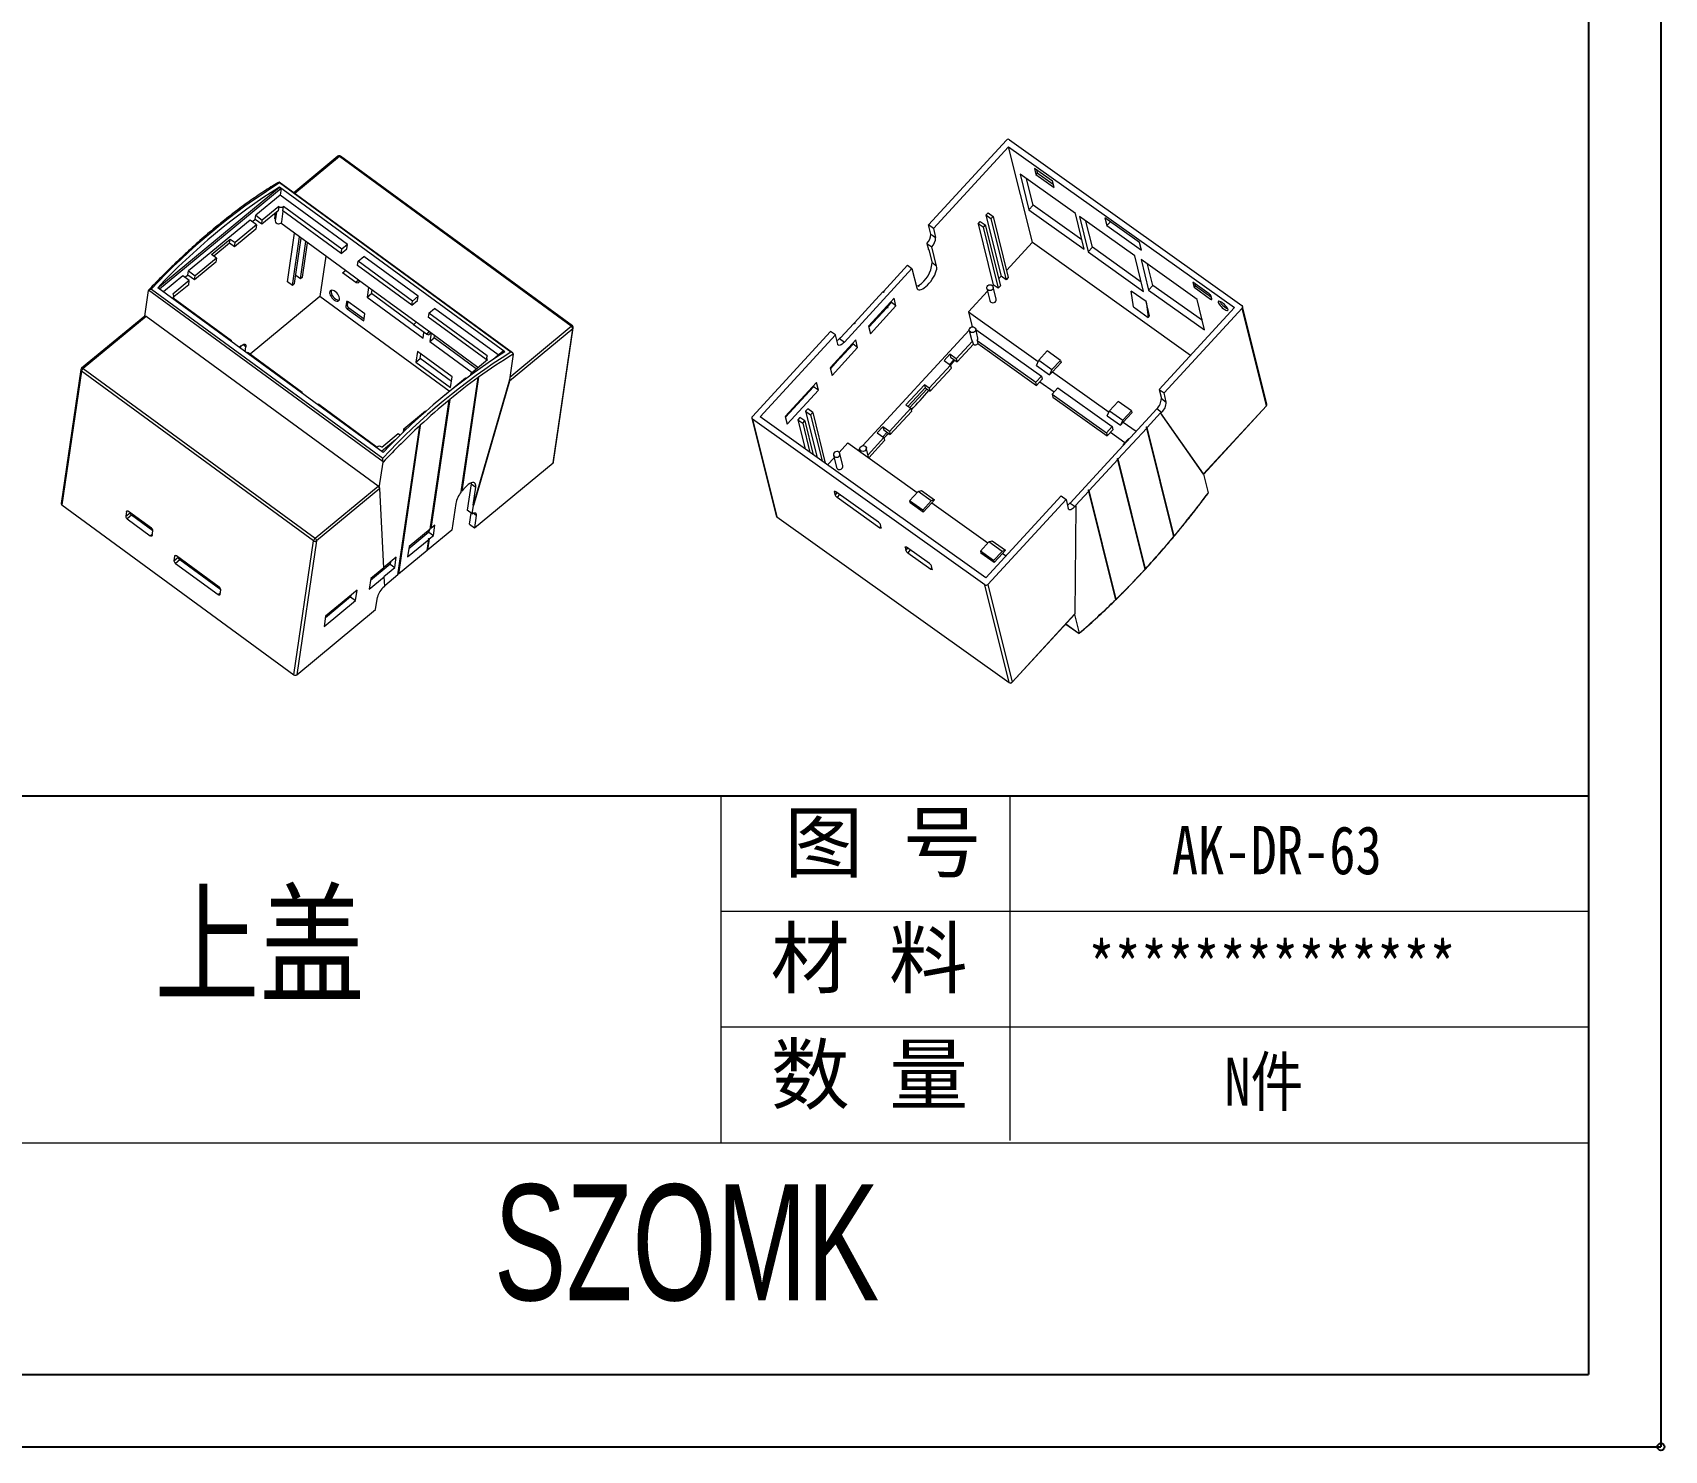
# Model space of a CAD drawing. Header units: inches. Extents: x 2437 to 3620, y 1125 to 1473.
# Drawn here: x 2741.6 to 2927.9, y 1125.5 to 1287.3 of the extents above; entities that cross this region are included whole.
import ezdxf

# ---------------------------------------------------------------- set-up
doc = ezdxf.new("R2010")
doc.units = ezdxf.units.IN
doc.header["$LTSCALE"] = 15
doc.layers.add('文字', color=81, linetype='Continuous')
doc.layers.add('粗实线', color=7, linetype='Continuous', lineweight=30)
doc.layers.add('细实线', color=3, linetype='Continuous', lineweight=9)
doc.styles.get("Standard").update_dxf_attribs({"font": 'txt', "bigfont": 'gbcbig.shx'})
doc.styles.add('宋体', font='', dxfattribs={"width": 0.8, "height": 3.5})
doc.styles.add('长仿宋', font='', dxfattribs={"width": 0.7, "height": 4})
doc.styles.get('宋体').set_extended_font_data('SimSun')
doc.styles.get('长仿宋').set_extended_font_data('SimSun')

msp = doc.modelspace()

# ---------------------------------------------------------------- linework, layer by layer
for p, q in [((2927.521, 1472.662), (2927.521, 1125.86)), ((2919.264, 1464.405), (2919.264, 1134.117)), ((2721.091, 1200.175), (2919.264, 1200.175)), ((2453.558, 1134.117), (2919.264, 1134.117)), ((2437.044, 1125.86), (2927.521, 1125.86))]:
    msp.add_line(p, q)
at = {"color": 7, "linetype": 'Continuous', "lineweight": 15}
for p, q in [((2843.9, 1265.327), (2852.818, 1275.017)), ((2844.465, 1264.925), (2853.058, 1274.262)), ((2853.058, 1274.262), (2878.828, 1255.891)), ((2855.765, 1263.35), (2853.058, 1274.262)), ((2853.168, 1275.059), (2879.69, 1256.152)), ((2776.46, 1273.174), (2771.432, 1269.013)), ((2803.121, 1253.765), (2776.643, 1273.14)), ((2803.245, 1253.807), (2776.767, 1273.183)), ((2860.68, 1266.631), (2854.36, 1271.136)), ((2854.36, 1271.136), (2855.368, 1267.073)), ((2855.854, 1267.602), (2855.11, 1270.601)), ((2855.995, 1271.786), (2856.167, 1271.09)), ((2858.064, 1270.311), (2855.995, 1271.786)), ((2856.33, 1271.266), (2856.167, 1271.09)), ((2856.167, 1271.09), (2858.237, 1269.615)), ((2856.245, 1271.608), (2856.33, 1271.266)), ((2856.33, 1271.266), (2858.149, 1269.969)), ((2755.933, 1258.155), (2769.797, 1269.627)), ((2769.985, 1269.49), (2756.12, 1258.017)), ((2769.873, 1268.726), (2767.095, 1266.428)), ((2796.426, 1250.723), (2769.781, 1270.221)), ((2769.797, 1269.627), (2769.801, 1269.659)), ((2769.797, 1269.627), (2769.985, 1269.49)), ((2795.528, 1250.833), (2769.801, 1269.659)), ((2796.221, 1250.799), (2769.818, 1270.119)), ((2769.985, 1269.49), (2769.873, 1268.726)), ((2777.572, 1263.092), (2769.873, 1268.726)), ((2858.237, 1269.615), (2858.064, 1270.311)), ((2769.655, 1266.955), (2767.776, 1265.4)), ((2769.725, 1267.433), (2767.846, 1265.878)), ((2769.725, 1267.433), (2769.655, 1266.955)), ((2770.061, 1265.671), (2770.242, 1266.907)), ((2770.182, 1266.952), (2770.252, 1267.429)), ((2776.848, 1262.074), (2770.182, 1266.952)), ((2776.918, 1262.551), (2770.252, 1267.429)), ((2855.368, 1267.073), (2855.854, 1267.602)), ((2855.368, 1267.073), (2861.688, 1262.567)), ((2861.424, 1263.631), (2855.854, 1267.602)), ((2766.442, 1265.887), (2759.417, 1260.073)), ((2767.193, 1265.337), (2764.742, 1263.309)), ((2767.193, 1265.337), (2766.442, 1265.887)), ((2767.025, 1265.95), (2766.711, 1265.69)), ((2767.025, 1265.95), (2767.095, 1266.428)), ((2767.776, 1265.4), (2767.025, 1265.95)), ((2767.095, 1266.428), (2767.846, 1265.878)), ((2767.193, 1265.337), (2767.123, 1264.86)), ((2767.776, 1265.4), (2767.846, 1265.878)), ((2769.27, 1266.034), (2769.37, 1266.719)), ((2769.348, 1265.976), (2769.27, 1266.034)), ((2769.469, 1266.801), (2769.319, 1265.78)), ((2777.344, 1260.125), (2769.972, 1265.52)), ((2844.465, 1264.925), (2843.9, 1265.327)), ((2844.159, 1264.282), (2843.9, 1265.327)), ((2849.578, 1265.47), (2849.821, 1265.734)), ((2849.578, 1265.47), (2851.306, 1258.505)), ((2850.142, 1265.068), (2849.578, 1265.47)), ((2849.821, 1265.734), (2850.386, 1265.332)), ((2850.386, 1265.332), (2850.142, 1265.068)), ((2850.142, 1265.068), (2851.87, 1258.102)), ((2850.386, 1265.332), (2852.113, 1258.366)), ((2850.47, 1266.439), (2850.713, 1266.703)), ((2850.47, 1266.439), (2852.198, 1259.474)), ((2851.034, 1266.037), (2850.47, 1266.439)), ((2850.713, 1266.703), (2851.277, 1266.301)), ((2851.277, 1266.301), (2851.034, 1266.037)), ((2851.034, 1266.037), (2852.762, 1259.071)), ((2851.277, 1266.301), (2853.005, 1259.336)), ((2861.688, 1262.567), (2860.68, 1266.631)), ((2867.452, 1261.803), (2861.131, 1266.309)), ((2861.131, 1266.309), (2862.139, 1262.246)), ((2862.626, 1262.774), (2861.882, 1265.774)), ((2868.004, 1263.32), (2864.054, 1266.136)), ((2864.054, 1266.136), (2864.273, 1265.254)), ((2864.273, 1265.254), (2864.677, 1265.693)), ((2864.273, 1265.254), (2868.223, 1262.438)), ((2762.055, 1261.964), (2764.179, 1263.721)), ((2764.109, 1263.244), (2762.324, 1261.767)), ((2764.109, 1263.244), (2764.179, 1263.721)), ((2764.672, 1262.832), (2764.109, 1263.244)), ((2764.179, 1263.721), (2764.742, 1263.309)), ((2767.123, 1264.86), (2764.672, 1262.832)), ((2764.672, 1262.832), (2764.742, 1263.309)), ((2770.727, 1258.849), (2771.538, 1264.374)), ((2771.291, 1258.436), (2772.101, 1263.961)), ((2771.536, 1258.639), (2772.296, 1263.819)), ((2772.189, 1259.18), (2772.814, 1263.44)), ((2772.434, 1259.383), (2773.009, 1263.297)), ((2777.572, 1263.092), (2776.918, 1262.551)), ((2777.502, 1262.614), (2777.572, 1263.092)), ((2843.722, 1263.224), (2844.286, 1262.822)), ((2843.722, 1263.224), (2843.895, 1262.527)), ((2844.159, 1264.282), (2844.724, 1263.88)), ((2844.465, 1264.925), (2844.724, 1263.88)), ((2855.765, 1263.35), (2852.807, 1260.135)), ((2855.765, 1263.35), (2873.836, 1250.467)), ((2868.223, 1262.438), (2868.004, 1263.32)), ((2762.618, 1261.552), (2760.168, 1259.524)), ((2762.618, 1261.552), (2762.055, 1261.964)), ((2762.618, 1261.552), (2762.548, 1261.074)), ((2775.103, 1261.765), (2774.426, 1257.154)), ((2776.848, 1262.074), (2777.502, 1262.614)), ((2776.848, 1262.074), (2776.918, 1262.551)), ((2778.796, 1261.177), (2779.45, 1261.718)), ((2785.647, 1257.183), (2779.45, 1261.718)), ((2843.895, 1262.527), (2843.933, 1262.5)), ((2843.943, 1262.458), (2843.895, 1262.527)), ((2843.933, 1262.5), (2844.308, 1260.986)), ((2844.835, 1260.611), (2844.286, 1262.822)), ((2862.139, 1262.246), (2862.626, 1262.774)), ((2862.139, 1262.246), (2868.459, 1257.74)), ((2868.196, 1258.803), (2862.626, 1262.774)), ((2868.459, 1257.74), (2867.452, 1261.803)), ((2874.571, 1256.824), (2868.175, 1261.383)), ((2868.175, 1261.383), (2869.039, 1257.9)), ((2758.763, 1259.533), (2756.551, 1257.702)), ((2759.514, 1258.983), (2758.763, 1259.533)), ((2759.347, 1259.596), (2759.032, 1259.336)), ((2759.347, 1259.596), (2759.417, 1260.073)), ((2760.098, 1259.046), (2759.347, 1259.596)), ((2759.417, 1260.073), (2760.168, 1259.524)), ((2762.548, 1261.074), (2760.098, 1259.046)), ((2760.098, 1259.046), (2760.168, 1259.524)), ((2772.189, 1259.18), (2771.671, 1259.559)), ((2772.434, 1259.383), (2772.189, 1259.18)), ((2777.018, 1259.854), (2777.344, 1260.125)), ((2778.52, 1258.755), (2777.018, 1259.854)), ((2778.847, 1259.025), (2777.344, 1260.125)), ((2778.726, 1260.699), (2778.796, 1261.177)), ((2784.923, 1256.165), (2778.726, 1260.699)), ((2784.993, 1256.642), (2778.796, 1261.177)), ((2842.018, 1260.35), (2834.3, 1251.963)), ((2841.491, 1260.725), (2838.751, 1257.748)), ((2841.491, 1260.725), (2842.018, 1260.35)), ((2842.018, 1260.35), (2842.565, 1258.144)), ((2844.835, 1260.611), (2844.308, 1260.986)), ((2852.198, 1259.474), (2851.915, 1259.166)), ((2852.762, 1259.071), (2852.198, 1259.474)), ((2869.525, 1258.429), (2868.925, 1260.848)), ((2754.428, 1254.935), (2754.856, 1257.858)), ((2781.635, 1238.31), (2754.869, 1257.896)), ((2755.195, 1258.018), (2781.598, 1238.697)), ((2781.641, 1239.342), (2755.915, 1258.168)), ((2759.514, 1258.983), (2757.635, 1257.428)), ((2759.444, 1258.505), (2757.752, 1257.105)), ((2759.444, 1258.505), (2759.514, 1258.983)), ((2771.291, 1258.436), (2770.727, 1258.849)), ((2771.536, 1258.639), (2771.291, 1258.436)), ((2778.847, 1259.025), (2778.52, 1258.755)), ((2778.52, 1258.755), (2778.8, 1258.707)), ((2779.026, 1258.894), (2778.8, 1258.707)), ((2785.419, 1254.216), (2778.847, 1259.025)), ((2779.985, 1258.192), (2779.822, 1257.083)), ((2779.822, 1257.083), (2780.313, 1257.489)), ((2780.313, 1257.489), (2780.374, 1257.908)), ((2785.122, 1253.97), (2780.313, 1257.489)), ((2838.686, 1257.677), (2835.443, 1254.154)), ((2838.761, 1257.624), (2838.686, 1257.677)), ((2838.751, 1257.748), (2838.826, 1257.694)), ((2838.777, 1257.641), (2838.751, 1257.748)), ((2838.826, 1257.694), (2838.761, 1257.624)), ((2842.783, 1258.337), (2842.708, 1258.391)), ((2842.78, 1258.432), (2842.855, 1258.379)), ((2842.801, 1258.347), (2842.78, 1258.432)), ((2850.638, 1257.779), (2848.468, 1255.421)), ((2850.564, 1258.08), (2850.909, 1256.687)), ((2851.306, 1258.505), (2851.211, 1258.401)), ((2851.637, 1256.867), (2851.292, 1258.26)), ((2851.87, 1258.102), (2851.306, 1258.505)), ((2852.113, 1258.366), (2851.87, 1258.102)), ((2853.005, 1259.336), (2852.762, 1259.071)), ((2868.747, 1256.579), (2867.054, 1257.786)), ((2867.295, 1255.984), (2867.054, 1257.786)), ((2869.039, 1257.9), (2869.525, 1258.429)), ((2869.039, 1257.9), (2875.434, 1253.341)), ((2875.171, 1254.404), (2869.525, 1258.429)), ((2874.081, 1258.797), (2874.225, 1258.217)), ((2875.962, 1257.456), (2874.081, 1258.797)), ((2874.387, 1258.393), (2874.225, 1258.217)), ((2874.225, 1258.217), (2876.106, 1256.876)), ((2874.331, 1258.619), (2874.387, 1258.393)), ((2874.387, 1258.393), (2876.206, 1257.096)), ((2757.672, 1257.019), (2764.338, 1252.141)), ((2757.733, 1256.975), (2757.761, 1257.171)), ((2774.426, 1257.154), (2766.477, 1250.576)), ((2789.188, 1246.352), (2774.426, 1257.154)), ((2777.453, 1256.526), (2777.383, 1256.048)), ((2777.547, 1256.183), (2777.383, 1256.048)), ((2777.605, 1256.582), (2777.547, 1256.183)), ((2777.711, 1255.887), (2777.548, 1255.751)), ((2777.548, 1255.751), (2779.425, 1254.377)), ((2779.542, 1255.173), (2777.664, 1256.547)), ((2777.711, 1255.887), (2779.459, 1254.607)), ((2779.822, 1257.083), (2786.207, 1252.411)), ((2784.923, 1256.165), (2785.577, 1256.705)), ((2784.923, 1256.165), (2784.993, 1256.642)), ((2785.647, 1257.183), (2784.993, 1256.642)), ((2785.577, 1256.705), (2785.647, 1257.183)), ((2786.871, 1255.268), (2787.524, 1255.809)), ((2794.793, 1250.49), (2787.524, 1255.809)), ((2839.978, 1256.954), (2837.06, 1253.783)), ((2839.132, 1255.878), (2837.09, 1253.659)), ((2837.276, 1252.913), (2840.194, 1256.084)), ((2839.208, 1255.824), (2839.132, 1255.878)), ((2839.667, 1256.46), (2839.197, 1255.949)), ((2839.197, 1255.949), (2839.272, 1255.895)), ((2839.224, 1255.842), (2839.197, 1255.949)), ((2839.272, 1255.895), (2839.208, 1255.824)), ((2839.637, 1256.583), (2839.667, 1256.46)), ((2840.194, 1256.084), (2839.667, 1256.46)), ((2840.194, 1256.084), (2839.978, 1256.954)), ((2867.295, 1255.984), (2868.988, 1254.778)), ((2869.15, 1254.954), (2868.747, 1256.579)), ((2868.747, 1256.579), (2868.988, 1254.778)), ((2878.828, 1255.891), (2870.234, 1246.553)), ((2879.716, 1255.841), (2870.799, 1246.151)), ((2875.434, 1253.341), (2874.571, 1256.824)), ((2876.265, 1256.858), (2876.179, 1257.206)), ((2882.481, 1244.696), (2879.716, 1255.841)), ((2882.535, 1244.891), (2879.771, 1256.036)), ((2754.422, 1254.936), (2747.216, 1248.974)), ((2754.587, 1254.889), (2747.399, 1248.94)), ((2781.065, 1235.513), (2754.587, 1254.889)), ((2779.425, 1254.377), (2779.542, 1255.173)), ((2785.092, 1253.945), (2785.419, 1254.216)), ((2786.595, 1252.846), (2785.092, 1253.945)), ((2786.922, 1253.117), (2785.419, 1254.216)), ((2786.871, 1255.268), (2786.801, 1254.791)), ((2793.407, 1249.957), (2786.801, 1254.791)), ((2793.537, 1250.39), (2786.871, 1255.268)), ((2835.378, 1254.083), (2833.854, 1252.427)), ((2835.454, 1254.029), (2835.378, 1254.083)), ((2835.443, 1254.154), (2835.519, 1254.1)), ((2835.47, 1254.047), (2835.443, 1254.154)), ((2835.519, 1254.1), (2835.454, 1254.029)), ((2837.06, 1253.783), (2837.276, 1252.913)), ((2848.468, 1255.421), (2848.894, 1253.706)), ((2848.468, 1255.421), (2856.433, 1249.743)), ((2868.988, 1254.778), (2869.15, 1254.954)), ((2764.25, 1252.068), (2764.338, 1252.141)), ((2764.32, 1252.017), (2764.338, 1252.141)), ((2786.207, 1252.411), (2786.302, 1253.06)), ((2786.922, 1253.117), (2786.595, 1252.846)), ((2786.595, 1252.846), (2786.875, 1252.798)), ((2787.101, 1252.985), (2786.875, 1252.798)), ((2792.463, 1249.062), (2786.922, 1253.117)), ((2787.121, 1252.971), (2786.982, 1252.021)), ((2786.982, 1252.021), (2787.472, 1252.426)), ((2786.982, 1252.021), (2791.788, 1248.503)), ((2787.472, 1252.426), (2787.51, 1252.686)), ((2792.279, 1248.909), (2787.472, 1252.426)), ((2803.285, 1253.468), (2796.066, 1247.494)), ((2801.043, 1238.186), (2803.285, 1253.468)), ((2801.103, 1238.288), (2803.345, 1253.569)), ((2823.795, 1243.48), (2832.713, 1253.17)), ((2824.684, 1243.43), (2833.277, 1252.768)), ((2835.6, 1252.197), (2832.682, 1249.026)), ((2833.277, 1252.768), (2832.713, 1253.17)), ((2833.536, 1251.723), (2833.277, 1252.768)), ((2833.736, 1252.366), (2833.817, 1252.454)), ((2833.736, 1252.366), (2834.3, 1251.963)), ((2833.854, 1252.427), (2833.817, 1252.454)), ((2835.816, 1251.327), (2835.6, 1252.197)), ((2836.407, 1240.137), (2848.555, 1253.337)), ((2847.078, 1250.04), (2848.943, 1252.066)), ((2848.563, 1253.285), (2848.822, 1252.24)), ((2848.892, 1253.704), (2848.894, 1253.706)), ((2848.894, 1253.706), (2848.896, 1253.704)), ((2849.029, 1251.718), (2848.943, 1252.066)), ((2849.55, 1252.421), (2849.291, 1253.466)), ((2849.303, 1253.414), (2856.794, 1248.074)), ((2849.468, 1252.129), (2856.146, 1247.369)), ((2849.468, 1252.129), (2849.554, 1251.781)), ((2765.418, 1251.517), (2765.223, 1251.356)), ((2765.361, 1251.471), (2765.332, 1251.276)), ((2765.896, 1250.864), (2765.978, 1251.421)), ((2766.216, 1250.767), (2766.128, 1250.694)), ((2766.216, 1250.767), (2772.413, 1246.232)), ((2785.565, 1250.871), (2785.388, 1249.662)), ((2785.388, 1249.662), (2785.878, 1250.067)), ((2789.509, 1247.986), (2785.565, 1250.871)), ((2785.878, 1250.067), (2785.954, 1250.587)), ((2789.433, 1247.466), (2785.878, 1250.067)), ((2793.448, 1250.238), (2793.388, 1249.827)), ((2795.336, 1250.939), (2794.188, 1249.989)), ((2795.502, 1250.817), (2795.336, 1250.939)), ((2796.502, 1250.566), (2796.073, 1247.642)), ((2833.799, 1250.151), (2832.699, 1248.956)), ((2832.898, 1248.156), (2835.816, 1251.327)), ((2833.837, 1250.124), (2833.799, 1250.151)), ((2835.29, 1251.703), (2833.837, 1250.124)), ((2835.259, 1251.826), (2835.29, 1251.703)), ((2835.816, 1251.327), (2835.29, 1251.703)), ((2846.326, 1250.577), (2845.677, 1249.872)), ((2847.078, 1250.04), (2846.326, 1250.577)), ((2846.326, 1250.577), (2846.412, 1250.228)), ((2846.412, 1250.228), (2847.164, 1249.692)), ((2847.078, 1250.04), (2847.164, 1249.692)), ((2847.164, 1249.692), (2849.029, 1251.718)), ((2849.554, 1251.781), (2856.232, 1247.021)), ((2857.472, 1250.944), (2856.499, 1249.887)), ((2858.977, 1249.872), (2857.472, 1250.944)), ((2747.128, 1248.817), (2744.886, 1233.536)), ((2747.212, 1248.646), (2744.97, 1233.364)), ((2773.69, 1229.27), (2747.212, 1248.646)), ((2747.399, 1248.94), (2773.877, 1229.565)), ((2785.388, 1249.662), (2789.331, 1246.776)), ((2791.667, 1248.236), (2791.695, 1248.426)), ((2791.695, 1248.426), (2793.574, 1249.981)), ((2791.811, 1248.341), (2791.695, 1248.426)), ((2832.682, 1249.026), (2832.898, 1248.156)), ((2843.997, 1246.693), (2846.429, 1249.335)), ((2844.084, 1246.344), (2846.516, 1248.987)), ((2845.677, 1249.872), (2846.429, 1249.335)), ((2846.805, 1249.948), (2846.316, 1249.416)), ((2846.516, 1248.987), (2846.429, 1249.335)), ((2856.232, 1249.303), (2856.499, 1249.887)), ((2856.232, 1249.303), (2857.737, 1248.23)), ((2856.499, 1249.887), (2858.004, 1248.815)), ((2858.004, 1248.815), (2857.737, 1248.23)), ((2857.737, 1248.23), (2858.061, 1248.582)), ((2858.004, 1248.815), (2858.977, 1249.872)), ((2859.034, 1249.64), (2858.061, 1248.582)), ((2858.061, 1248.582), (2864.522, 1243.977)), ((2858.977, 1249.872), (2859.034, 1249.64)), ((2788.591, 1245.857), (2791.042, 1247.885)), ((2789.331, 1246.776), (2789.509, 1247.986)), ((2790.567, 1234.864), (2792.482, 1247.919)), ((2792.546, 1247.966), (2790.638, 1234.958)), ((2791.042, 1247.885), (2791.12, 1247.828)), ((2796.061, 1247.632), (2791.907, 1233.337)), ((2796.066, 1247.494), (2791.945, 1233.309)), ((2796.061, 1247.632), (2796.073, 1247.642)), ((2831.125, 1247.335), (2827.558, 1243.459)), ((2830.777, 1246.867), (2827.576, 1243.388)), ((2827.774, 1242.588), (2831.341, 1246.464)), ((2830.759, 1246.937), (2830.777, 1246.867)), ((2831.341, 1246.464), (2830.777, 1246.867)), ((2831.341, 1246.464), (2831.125, 1247.335)), ((2843.433, 1247.095), (2841.325, 1244.805)), ((2841.571, 1244.629), (2843.519, 1246.747)), ((2843.724, 1246.601), (2841.776, 1244.483)), ((2843.997, 1246.693), (2843.433, 1247.095)), ((2843.433, 1247.095), (2843.519, 1246.747)), ((2843.519, 1246.747), (2844.084, 1246.344)), ((2843.997, 1246.693), (2844.084, 1246.344)), ((2856.794, 1248.074), (2856.146, 1247.369)), ((2856.232, 1247.021), (2856.146, 1247.369)), ((2856.232, 1247.021), (2856.88, 1247.726)), ((2856.615, 1247.437), (2858.25, 1246.271)), ((2856.794, 1248.074), (2856.88, 1247.726)), ((2858.027, 1246.028), (2858.675, 1246.733)), ((2858.675, 1246.733), (2864.882, 1242.308)), ((2870.234, 1246.553), (2870.799, 1246.151)), ((2870.234, 1246.553), (2870.494, 1245.509)), ((2772.325, 1246.159), (2772.413, 1246.232)), ((2772.395, 1246.108), (2772.413, 1246.232)), ((2774.291, 1244.858), (2774.203, 1244.785)), ((2774.291, 1244.858), (2780.958, 1239.98)), ((2787.016, 1230.623), (2789.177, 1245.348)), ((2789.242, 1245.402), (2787.082, 1230.677)), ((2788.585, 1245.818), (2788.591, 1245.857)), ((2788.613, 1245.841), (2788.591, 1245.857)), ((2841.325, 1244.805), (2841.89, 1244.402)), ((2858.027, 1246.028), (2864.234, 1241.603)), ((2858.027, 1246.028), (2858.113, 1245.68)), ((2858.113, 1245.68), (2864.32, 1241.255)), ((2865.56, 1245.178), (2864.587, 1244.121)), ((2867.065, 1244.106), (2865.56, 1245.178)), ((2870.494, 1245.509), (2871.058, 1245.106)), ((2871.058, 1245.106), (2870.799, 1246.151)), ((2875.317, 1236.912), (2882.481, 1244.696)), ((2875.324, 1236.89), (2882.476, 1244.661)), ((2784.017, 1242.072), (2786.467, 1244.1)), ((2786.467, 1244.1), (2786.534, 1244.051)), ((2823.741, 1243.286), (2826.505, 1232.141)), ((2850.343, 1224.262), (2823.821, 1243.17)), ((2823.821, 1243.17), (2826.585, 1232.025)), ((2850.454, 1225.059), (2824.684, 1243.43)), ((2827.558, 1243.459), (2827.774, 1242.588)), ((2829.23, 1243.359), (2828.987, 1243.095)), ((2828.987, 1243.095), (2829.81, 1239.776)), ((2828.987, 1243.095), (2829.551, 1242.692)), ((2829.794, 1242.957), (2829.23, 1243.359)), ((2829.551, 1242.692), (2829.794, 1242.957)), ((2829.551, 1242.692), (2830.374, 1239.374)), ((2829.794, 1242.957), (2830.749, 1239.106)), ((2830.122, 1244.328), (2829.878, 1244.064)), ((2829.878, 1244.064), (2831.185, 1238.795)), ((2829.878, 1244.064), (2830.443, 1243.661)), ((2830.686, 1243.926), (2830.122, 1244.328)), ((2830.443, 1243.661), (2830.686, 1243.926)), ((2830.443, 1243.661), (2831.749, 1238.393)), ((2830.686, 1243.926), (2832.124, 1238.126)), ((2839.457, 1241.76), (2841.89, 1244.402)), ((2839.544, 1241.411), (2841.976, 1244.054)), ((2841.89, 1244.402), (2841.976, 1244.054)), ((2869.96, 1244.34), (2860.07, 1233.592)), ((2864.321, 1243.537), (2864.587, 1244.121)), ((2864.321, 1243.537), (2865.826, 1242.464)), ((2864.587, 1244.121), (2866.092, 1243.048)), ((2866.092, 1243.048), (2865.826, 1242.464)), ((2865.826, 1242.464), (2866.15, 1242.816)), ((2866.092, 1243.048), (2867.065, 1244.106)), ((2866.15, 1242.816), (2867.123, 1243.873)), ((2866.15, 1242.816), (2867.604, 1241.779)), ((2867.065, 1244.106), (2867.123, 1243.873)), ((2870.406, 1243.876), (2868.882, 1242.22)), ((2870.525, 1243.937), (2869.96, 1244.34)), ((2870.406, 1243.876), (2870.443, 1243.849)), ((2875.314, 1236.888), (2870.406, 1243.876)), ((2870.443, 1243.849), (2870.525, 1243.937)), ((2875.317, 1236.912), (2870.443, 1243.849)), ((2783.07, 1240.789), (2781.472, 1239.466)), ((2781.484, 1239.976), (2783.363, 1241.531)), ((2783.322, 1225.398), (2785.815, 1242.396)), ((2783.363, 1241.531), (2783.628, 1241.338)), ((2785.882, 1242.457), (2783.387, 1225.452)), ((2783.956, 1241.656), (2784.017, 1242.072)), ((2784.228, 1241.918), (2784.017, 1242.072)), ((2837.005, 1239.095), (2838.809, 1241.055)), ((2838.705, 1242.296), (2838.056, 1241.591)), ((2838.056, 1241.591), (2838.809, 1241.055)), ((2839.185, 1241.667), (2838.695, 1241.136)), ((2839.457, 1241.76), (2838.705, 1242.296)), ((2838.705, 1242.296), (2838.791, 1241.948)), ((2838.791, 1241.948), (2839.544, 1241.411)), ((2838.809, 1241.055), (2838.895, 1240.707)), ((2839.457, 1241.76), (2839.544, 1241.411)), ((2864.882, 1242.308), (2864.234, 1241.603)), ((2864.234, 1241.603), (2864.32, 1241.255)), ((2864.32, 1241.255), (2864.969, 1241.959)), ((2864.703, 1241.671), (2866.339, 1240.505)), ((2864.882, 1242.308), (2864.969, 1241.959)), ((2868.817, 1242.149), (2865.574, 1238.626)), ((2866.115, 1240.262), (2866.763, 1240.967)), ((2866.763, 1240.967), (2866.82, 1240.927)), ((2868.807, 1242.273), (2868.742, 1242.203)), ((2868.817, 1242.149), (2868.742, 1242.203)), ((2868.807, 1242.273), (2868.882, 1242.22)), ((2871.881, 1229.877), (2868.807, 1242.273)), ((2868.817, 1242.149), (2871.893, 1229.748)), ((2871.956, 1229.823), (2868.882, 1242.22)), ((2833.053, 1239.052), (2833.399, 1237.659)), ((2833.7, 1239.373), (2834.687, 1240.446)), ((2834.126, 1237.839), (2833.781, 1239.232)), ((2834.687, 1240.446), (2842.611, 1234.796)), ((2835.897, 1239.583), (2836.07, 1239.771)), ((2836.078, 1239.719), (2836.158, 1239.397)), ((2837.097, 1238.728), (2836.806, 1239.9)), ((2837.092, 1238.747), (2838.895, 1240.707)), ((2866.115, 1240.262), (2866.171, 1240.222)), ((2866.115, 1240.262), (2866.135, 1240.182)), ((2781.206, 1235.34), (2781.635, 1238.263)), ((2792.058, 1230.751), (2801.043, 1238.186)), ((2832.382, 1237.942), (2833.127, 1238.751)), ((2865.509, 1238.555), (2862.267, 1235.032)), ((2865.499, 1238.679), (2865.434, 1238.609)), ((2865.509, 1238.555), (2865.434, 1238.609)), ((2865.499, 1238.679), (2865.574, 1238.626)), ((2868.609, 1226.141), (2865.499, 1238.679)), ((2865.509, 1238.555), (2868.619, 1226.017)), ((2868.684, 1226.088), (2865.574, 1238.626)), ((2773.877, 1229.565), (2781.065, 1235.513)), ((2781.26, 1235.242), (2774.041, 1229.268)), ((2781.206, 1235.34), (2781.218, 1235.35)), ((2781.718, 1226.18), (2781.26, 1235.242)), ((2791.686, 1235.797), (2791.241, 1232.765)), ((2791.695, 1235.874), (2791.686, 1235.797)), ((2791.686, 1235.797), (2792.212, 1235.412)), ((2791.907, 1233.337), (2792.212, 1235.412)), ((2875.855, 1234.769), (2875.328, 1236.894)), ((2744.97, 1233.364), (2771.448, 1213.989)), ((2789.925, 1233.52), (2789.481, 1230.495)), ((2790.638, 1234.958), (2790.586, 1234.996)), ((2791.805, 1232.353), (2791.945, 1233.309)), ((2791.945, 1233.309), (2791.907, 1233.337)), ((2833.151, 1234.894), (2833.249, 1234.499)), ((2838.201, 1231.389), (2833.311, 1234.876)), ((2833.466, 1234.249), (2838.357, 1230.762)), ((2841.744, 1233.855), (2842.717, 1234.912)), ((2841.744, 1233.855), (2841.802, 1233.622)), ((2843.249, 1232.782), (2841.744, 1233.855)), ((2843.307, 1232.55), (2841.802, 1233.622)), ((2842.717, 1234.912), (2843.099, 1235.032)), ((2844.222, 1233.839), (2842.717, 1234.912)), ((2843.099, 1235.032), (2844.604, 1233.959)), ((2844.222, 1233.839), (2843.249, 1232.782)), ((2844.28, 1233.607), (2843.307, 1232.55)), ((2844.604, 1233.959), (2844.222, 1233.839)), ((2844.604, 1233.959), (2844.28, 1233.607)), ((2844.28, 1233.607), (2850.699, 1229.03)), ((2859.047, 1234.397), (2850.454, 1225.059)), ((2859.611, 1233.994), (2850.694, 1224.304)), ((2859.047, 1234.397), (2859.611, 1233.994)), ((2859.611, 1233.994), (2859.87, 1232.95)), ((2860.07, 1233.592), (2860.634, 1233.19)), ((2860.715, 1233.278), (2860.622, 1220.944)), ((2860.634, 1233.19), (2860.715, 1233.278)), ((2862.202, 1234.961), (2860.678, 1233.305)), ((2860.678, 1233.305), (2860.715, 1233.278)), ((2862.191, 1235.085), (2862.126, 1235.015)), ((2862.202, 1234.961), (2862.126, 1235.015)), ((2862.191, 1235.085), (2862.267, 1235.032)), ((2865.267, 1222.683), (2862.191, 1235.085)), ((2862.202, 1234.961), (2865.276, 1222.565)), ((2865.342, 1222.63), (2862.267, 1235.032)), ((2752.347, 1232.62), (2752.268, 1232.078)), ((2752.268, 1232.078), (2752.758, 1232.484)), ((2752.922, 1232.187), (2752.432, 1231.782)), ((2752.432, 1231.782), (2755.061, 1229.858)), ((2755.187, 1230.718), (2752.558, 1232.641)), ((2752.758, 1232.484), (2752.759, 1232.494)), ((2755.35, 1230.411), (2752.922, 1232.187)), ((2791.805, 1232.353), (2791.241, 1232.765)), ((2791.494, 1231.163), (2791.682, 1232.443)), ((2792.268, 1232.183), (2792.058, 1230.751)), ((2826.585, 1232.025), (2853.108, 1213.117)), ((2826.602, 1231.997), (2853.125, 1213.09)), ((2843.249, 1232.782), (2843.307, 1232.55)), ((2755.272, 1229.88), (2755.352, 1230.421)), ((2786.855, 1230.261), (2784.577, 1228.375)), ((2787.016, 1230.623), (2784.615, 1228.636)), ((2789.481, 1230.495), (2786.72, 1228.21)), ((2786.893, 1230.521), (2786.855, 1230.261)), ((2786.855, 1230.261), (2787.38, 1229.876)), ((2786.907, 1229.484), (2787.38, 1229.876)), ((2787.082, 1230.677), (2787.03, 1230.715)), ((2787.556, 1231.069), (2787.082, 1230.677)), ((2787.38, 1229.876), (2787.556, 1231.069)), ((2791.494, 1231.163), (2792.058, 1230.751)), ((2838.516, 1230.744), (2838.418, 1231.139)), ((2871.881, 1229.877), (2871.956, 1229.823)), ((2871.893, 1229.748), (2871.956, 1229.823)), ((2771.448, 1213.989), (2773.69, 1229.27)), ((2774.041, 1229.268), (2771.799, 1213.986)), ((2786.654, 1228.156), (2783.387, 1225.452)), ((2784.44, 1227.442), (2786.841, 1229.43)), ((2784.615, 1228.636), (2784.44, 1227.442)), ((2786.654, 1228.156), (2786.841, 1229.43)), ((2786.72, 1228.21), (2786.668, 1228.248)), ((2786.907, 1229.484), (2786.72, 1228.21)), ((2786.766, 1229.485), (2786.832, 1229.539)), ((2786.841, 1229.43), (2786.766, 1229.485)), ((2786.832, 1229.539), (2786.818, 1229.447)), ((2786.832, 1229.539), (2786.907, 1229.484)), ((2841.224, 1228.565), (2841.322, 1228.17)), ((2844.017, 1226.67), (2841.384, 1228.547)), ((2841.539, 1227.92), (2844.173, 1226.043)), ((2849.833, 1228.088), (2850.806, 1229.146)), ((2849.833, 1228.088), (2849.89, 1227.856)), ((2851.338, 1227.016), (2849.833, 1228.088)), ((2851.395, 1226.784), (2849.89, 1227.856)), ((2850.806, 1229.146), (2851.188, 1229.266)), ((2852.31, 1228.073), (2850.806, 1229.146)), ((2851.188, 1229.266), (2852.692, 1228.193)), ((2852.31, 1228.073), (2851.338, 1227.016)), ((2852.368, 1227.841), (2851.395, 1226.784)), ((2852.692, 1228.193), (2852.31, 1228.073)), ((2852.692, 1228.193), (2852.368, 1227.841)), ((2852.368, 1227.841), (2852.758, 1227.563)), ((2757.84, 1227.542), (2757.761, 1227.001)), ((2757.761, 1227.001), (2758.251, 1227.407)), ((2758.416, 1227.11), (2757.925, 1226.704)), ((2757.925, 1226.704), (2762.808, 1223.132)), ((2762.934, 1223.991), (2758.052, 1227.564)), ((2758.251, 1227.407), (2758.253, 1227.417)), ((2763.097, 1223.684), (2758.416, 1227.11)), ((2782.444, 1226.61), (2780.213, 1224.764)), ((2781.718, 1226.18), (2780.241, 1224.958)), ((2783.144, 1227.419), (2781.715, 1226.236)), ((2781.732, 1225.201), (2782.969, 1226.226)), ((2782.482, 1226.871), (2782.444, 1226.61)), ((2782.444, 1226.61), (2782.969, 1226.226)), ((2782.969, 1226.226), (2783.144, 1227.419)), ((2844.332, 1226.025), (2844.234, 1226.42)), ((2851.338, 1227.016), (2851.395, 1226.784)), ((2868.609, 1226.141), (2868.684, 1226.088)), ((2868.619, 1226.017), (2868.684, 1226.088)), ((2780.066, 1223.765), (2781.769, 1225.174)), ((2780.241, 1224.958), (2780.066, 1223.765)), ((2781.769, 1225.174), (2781.732, 1225.201)), ((2781.742, 1224.032), (2781.823, 1224.1)), ((2781.823, 1224.1), (2781.769, 1225.174)), ((2783.322, 1225.398), (2781.821, 1224.156)), ((2783.387, 1225.452), (2783.335, 1225.49)), ((2853.108, 1213.117), (2850.343, 1224.262)), ((2850.694, 1224.304), (2853.458, 1213.159)), ((2763.019, 1223.153), (2763.098, 1223.695)), ((2774.904, 1219.492), (2778.498, 1222.467)), ((2777.934, 1222.879), (2775.05, 1220.492)), ((2778.673, 1223.66), (2775.079, 1220.686)), ((2777.963, 1223.072), (2777.934, 1222.879)), ((2777.934, 1222.879), (2778.498, 1222.467)), ((2778.498, 1222.467), (2778.673, 1223.66)), ((2780.785, 1221.422), (2780.995, 1222.855)), ((2865.267, 1222.683), (2865.342, 1222.63)), ((2771.799, 1213.986), (2780.785, 1221.422)), ((2775.079, 1220.686), (2774.904, 1219.492)), ((2853.454, 1213.124), (2860.606, 1220.896)), ((2853.458, 1213.159), (2860.622, 1220.944)), ((2860.574, 1220.861), (2861.1, 1218.737)), ((2859.579, 1219.78), (2861.094, 1218.7))]:
    msp.add_line(p, q, dxfattribs=at)
at = {"color": 8, "linetype": 'Continuous', "lineweight": 15}
for p, q in [((2776.643, 1273.14), (2771.55, 1268.926)), ((2777.541, 1256.598), (2777.453, 1256.526)), ((2876.228, 1257.008), (2876.106, 1256.876)), ((2796.121, 1247.973), (2803.121, 1253.765)), ((2765.978, 1251.421), (2765.642, 1251.667)), ((2833.19, 1234.936), (2833.151, 1234.894)), ((2833.249, 1234.499), (2833.483, 1234.753)), ((2833.753, 1234.56), (2833.466, 1234.249)), ((2752.435, 1232.692), (2752.347, 1232.62)), ((2792.268, 1232.183), (2791.932, 1232.429)), ((2755.061, 1229.858), (2755.298, 1230.054)), ((2838.357, 1230.762), (2838.479, 1230.895)), ((2841.263, 1228.607), (2841.224, 1228.565)), ((2841.322, 1228.17), (2841.556, 1228.424)), ((2841.826, 1228.232), (2841.539, 1227.92)), ((2757.928, 1227.615), (2757.84, 1227.542)), ((2844.173, 1226.043), (2844.295, 1226.175)), ((2762.808, 1223.132), (2763.045, 1223.327)), ((2859.588, 1219.79), (2861.102, 1218.71))]:
    msp.add_line(p, q, dxfattribs=at)
at = {"color": 8, "linetype": 'Continuous', "lineweight": 15, "flags": 128}
for points in [[(2776.767, 1273.183), (2776.751, 1273.189), (2776.729, 1273.188), (2776.703, 1273.18), (2776.674, 1273.163), (2776.643, 1273.14)], [(2803.121, 1253.765), (2803.152, 1253.788), (2803.181, 1253.804), (2803.207, 1253.813), (2803.229, 1253.814), (2803.245, 1253.807)], [(2826.585, 1232.025), (2826.594, 1232.006), (2826.602, 1231.997)], [(2853.125, 1213.09), (2853.116, 1213.098), (2853.108, 1213.117)]]:
    msp.add_lwpolyline(points, dxfattribs=at)
at = {"color": 7, "linetype": 'Continuous', "lineweight": 15, "flags": 128}
for points in [[(2770.061, 1265.671), (2770.056, 1265.648), (2770.01, 1265.558), (2769.925, 1265.487), (2769.811, 1265.445), (2769.683, 1265.437), (2769.556, 1265.464), (2769.445, 1265.523)], [(2842.565, 1258.144), (2842.613, 1258.027), (2842.692, 1257.947), (2842.798, 1257.906), (2842.928, 1257.905), (2843.079, 1257.944), (2843.248, 1258.022), (2843.428, 1258.138), (2843.617, 1258.287), (2843.807, 1258.466), (2843.994, 1258.669), (2844.174, 1258.892), (2844.34, 1259.128), (2844.489, 1259.371), (2844.617, 1259.615), (2844.719, 1259.851), (2844.794, 1260.075), (2844.839, 1260.28), (2844.852, 1260.46), (2844.835, 1260.611)], [(2776.667, 1256.836), (2776.667, 1256.968), (2776.631, 1257.118), (2776.562, 1257.275), (2776.465, 1257.431), (2776.344, 1257.576), (2776.209, 1257.699), (2776.067, 1257.795), (2775.927, 1257.856), (2775.799, 1257.879), (2775.689, 1257.863), (2775.606, 1257.808), (2775.554, 1257.718), (2775.536, 1257.598), (2775.554, 1257.456), (2775.607, 1257.302), (2775.691, 1257.144), (2775.8, 1256.992), (2775.929, 1256.857), (2776.069, 1256.746), (2776.211, 1256.667), (2776.346, 1256.625), (2776.466, 1256.621), (2776.564, 1256.657), (2776.632, 1256.731), (2776.667, 1256.836)], [(2842.708, 1258.391), (2842.583, 1258.331), (2842.524, 1258.309)], [(2850.685, 1257.906), (2850.603, 1257.99), (2850.56, 1258.097), (2850.562, 1258.212), (2850.608, 1258.322), (2850.692, 1258.414), (2850.805, 1258.476), (2850.933, 1258.502), (2851.06, 1258.487), (2851.171, 1258.434), (2851.253, 1258.35), (2851.296, 1258.243), (2851.294, 1258.128), (2851.248, 1258.018), (2851.164, 1257.926), (2851.051, 1257.864), (2850.923, 1257.838), (2850.796, 1257.853), (2850.685, 1257.906)], [(2777.664, 1256.547), (2777.627, 1256.571), (2777.591, 1256.588), (2777.556, 1256.597), (2777.525, 1256.598), (2777.498, 1256.591), (2777.476, 1256.576), (2777.461, 1256.554), (2777.453, 1256.526)], [(2850.909, 1256.687), (2850.948, 1256.597), (2851.03, 1256.513), (2851.141, 1256.46), (2851.268, 1256.445), (2851.396, 1256.471), (2851.509, 1256.533), (2851.594, 1256.625), (2851.639, 1256.735), (2851.641, 1256.85), (2851.637, 1256.867)], [(2876.106, 1256.876), (2876.142, 1256.852), (2876.176, 1256.833), (2876.206, 1256.821), (2876.231, 1256.815), (2876.25, 1256.816), (2876.262, 1256.824), (2876.267, 1256.838), (2876.265, 1256.858)], [(2876.975, 1256.496), (2877.014, 1256.396), (2877.086, 1256.278), (2877.187, 1256.148), (2877.31, 1256.015), (2877.447, 1255.886), (2877.59, 1255.771), (2877.73, 1255.676), (2877.857, 1255.607), (2877.965, 1255.569), (2878.046, 1255.563), (2878.095, 1255.591), (2878.11, 1255.651), (2878.088, 1255.738), (2878.032, 1255.847), (2877.945, 1255.973), (2877.832, 1256.105), (2877.701, 1256.237), (2877.56, 1256.36), (2877.417, 1256.466), (2877.282, 1256.549), (2877.164, 1256.603), (2877.068, 1256.625), (2877.003, 1256.614), (2876.971, 1256.57), (2876.975, 1256.496)], [(2834.3, 1251.963), (2834.171, 1251.835), (2834.043, 1251.729), (2833.92, 1251.65), (2833.808, 1251.601), (2833.71, 1251.584), (2833.63, 1251.599), (2833.571, 1251.646), (2833.536, 1251.723)], [(2848.683, 1253.111), (2848.602, 1253.196), (2848.559, 1253.302), (2848.561, 1253.417), (2848.607, 1253.528), (2848.691, 1253.619), (2848.804, 1253.682), (2848.932, 1253.707), (2849.059, 1253.693), (2849.17, 1253.64), (2849.252, 1253.555), (2849.294, 1253.449), (2849.293, 1253.333), (2849.247, 1253.223), (2849.162, 1253.131), (2849.049, 1253.069), (2848.922, 1253.044), (2848.795, 1253.058), (2848.683, 1253.111)], [(2848.822, 1252.24), (2848.858, 1252.155), (2848.943, 1252.066)], [(2765.418, 1251.517), (2765.543, 1251.611), (2765.66, 1251.676), (2765.765, 1251.711), (2765.852, 1251.713), (2765.919, 1251.684), (2765.964, 1251.624), (2765.983, 1251.535), (2765.978, 1251.421)], [(2846.876, 1249.898), (2846.49, 1249.423), (2846.423, 1249.34)], [(2839.361, 1241.542), (2839.11, 1241.294), (2838.82, 1241.01)], [(2833.66, 1239.406), (2833.549, 1239.459), (2833.422, 1239.474), (2833.294, 1239.448), (2833.181, 1239.386), (2833.097, 1239.294), (2833.051, 1239.184), (2833.049, 1239.069), (2833.092, 1238.963), (2833.174, 1238.878), (2833.285, 1238.825), (2833.412, 1238.81), (2833.54, 1238.836), (2833.653, 1238.898), (2833.737, 1238.99), (2833.783, 1239.1), (2833.785, 1239.215), (2833.742, 1239.322), (2833.66, 1239.406)], [(2836.199, 1239.545), (2836.117, 1239.63), (2836.074, 1239.736), (2836.076, 1239.851), (2836.122, 1239.961), (2836.206, 1240.053), (2836.319, 1240.116), (2836.447, 1240.141), (2836.574, 1240.126), (2836.685, 1240.074), (2836.767, 1239.989), (2836.81, 1239.882), (2836.808, 1239.767), (2836.762, 1239.657), (2836.678, 1239.565), (2836.565, 1239.503), (2836.437, 1239.477), (2836.31, 1239.492), (2836.199, 1239.545)], [(2833.399, 1237.659), (2833.437, 1237.569), (2833.519, 1237.485)], [(2792.212, 1235.412), (2792.223, 1235.579), (2792.205, 1235.716), (2792.157, 1235.822), (2792.081, 1235.892), (2791.978, 1235.925), (2791.852, 1235.921), (2791.706, 1235.878), (2791.543, 1235.8), (2791.368, 1235.686), (2791.185, 1235.541), (2791, 1235.368), (2790.815, 1235.172), (2790.638, 1234.958)], [(2833.151, 1234.894), (2833.149, 1234.914), (2833.155, 1234.928), (2833.167, 1234.936), (2833.186, 1234.936), (2833.211, 1234.931), (2833.241, 1234.918), (2833.275, 1234.9), (2833.311, 1234.876)], [(2752.347, 1232.62), (2752.355, 1232.648), (2752.37, 1232.67), (2752.392, 1232.685), (2752.418, 1232.692), (2752.45, 1232.691), (2752.484, 1232.682), (2752.521, 1232.665), (2752.558, 1232.641)], [(2791.805, 1232.353), (2791.913, 1232.42), (2792.012, 1232.462), (2792.099, 1232.478), (2792.171, 1232.468), (2792.225, 1232.432), (2792.259, 1232.371), (2792.274, 1232.287), (2792.268, 1232.183)], [(2860.634, 1233.19), (2860.505, 1233.061), (2860.377, 1232.956), (2860.254, 1232.877), (2860.142, 1232.828), (2860.044, 1232.81), (2859.964, 1232.826), (2859.905, 1232.873), (2859.87, 1232.95)], [(2755.272, 1229.88), (2755.264, 1229.851), (2755.249, 1229.829), (2755.228, 1229.815), (2755.201, 1229.808), (2755.169, 1229.809), (2755.135, 1229.818), (2755.098, 1229.834), (2755.061, 1229.858)], [(2838.516, 1230.744), (2838.518, 1230.724), (2838.513, 1230.71), (2838.5, 1230.702), (2838.481, 1230.701), (2838.456, 1230.707), (2838.427, 1230.72), (2838.393, 1230.738), (2838.357, 1230.762)], [(2871.865, 1229.858), (2871.873, 1229.868), (2871.881, 1229.877)], [(2841.224, 1228.565), (2841.222, 1228.585), (2841.228, 1228.599), (2841.24, 1228.607), (2841.259, 1228.608), (2841.284, 1228.602), (2841.314, 1228.59), (2841.348, 1228.571), (2841.384, 1228.547)], [(2757.84, 1227.542), (2757.849, 1227.571), (2757.864, 1227.593), (2757.885, 1227.607), (2757.912, 1227.614), (2757.943, 1227.613), (2757.978, 1227.604), (2758.015, 1227.588), (2758.052, 1227.564)], [(2844.332, 1226.025), (2844.334, 1226.005), (2844.329, 1225.991), (2844.316, 1225.983), (2844.297, 1225.982), (2844.272, 1225.988), (2844.242, 1226), (2844.209, 1226.019), (2844.173, 1226.043)], [(2868.593, 1226.124), (2868.6, 1226.132), (2868.609, 1226.141)], [(2763.019, 1223.153), (2763.011, 1223.125), (2762.996, 1223.103), (2762.974, 1223.088), (2762.948, 1223.081), (2762.916, 1223.082), (2762.882, 1223.091), (2762.845, 1223.108), (2762.808, 1223.132)], [(2865.251, 1222.667), (2865.259, 1222.675), (2865.267, 1222.683)]]:
    msp.add_lwpolyline(points, dxfattribs=at)
msp.add_circle((2927.521, 1125.86), 0.398)
at = {"color": 7, "linetype": 'Continuous', "lineweight": 15}
for centre, radius, start, end in [((2853.018, 1274.832), 0.272, 56.49037, 137.21453), ((2776.619, 1272.981), 0.25, 53.80462, 129.60855), ((2807.937, 1209.169), 71.889, 122.02229, 137.1948), ((2808.834, 1208.355), 72.676, 122.485, 136.73209), ((2769.991, 1267.793), 0.448, 233.62119, 305.65437), ((2769.591, 1265.754), 0.274, 174.55424, 237.62956), ((2842.615, 1264.301), 1.544, 315.78046, 359.30255), ((2843.18, 1263.898), 1.544, 315.78046, 359.30255), ((2841.071, 1261.189), 3.243, 301.79644, 356.4188), ((2776.693, 1257.737), 0.978, 171.98287, 267.23422), ((2842.016, 1259.751), 1.608, 298.48767, 301.45059), ((2757.511, 1257.211), 0.25, 309.96897, 60.26556), ((2777.75, 1256.057), 0.367, 181.46924, 236.53852), ((2777.913, 1256.193), 0.367, 181.46924, 236.53852), ((2875.639, 1256.957), 0.595, 24.75515, 57.0906), ((2878.856, 1257.524), 1.929, 208.50398, 246.25065), ((2879.573, 1255.986), 0.203, 314.8249, 54.74129), ((2754.46, 1254.748), 0.19, 47.85212, 99.8142), ((2802.918, 1253.459), 0.367, 1.46924, 56.53852), ((2803.097, 1253.605), 0.25, 351.65396, 53.80462), ((2832.474, 1253.493), 1.692, 304.88085, 318.22025), ((2849.242, 1252.35), 0.316, 315.66298, 12.9709), ((2834.34, 1189.848), 71.889, 122.02229, 137.1948), ((2834.561, 1189.529), 72.676, 122.485, 136.73209), ((2821.725, 1207.88), 49.581, 120.57923, 126.05123), ((2793.698, 1250.198), 0.25, 129.96897, 240.26556), ((2849.254, 1252.059), 0.409, 236.49037, 317.21453), ((2747.375, 1248.781), 0.25, 129.60855, 171.65396), ((2747.753, 1248.509), 0.558, 129.39878, 165.82664), ((2831.055, 1194.926), 65.545, 126.04994, 129.63711), ((2826.813, 1200.636), 58.432, 125.90478, 125.9826), ((2766.779, 1314.257), 102.746, 317.01368, 318.69176), ((2840.209, 1183.855), 79.911, 129.68918, 132.83227), ((2835.645, 1189.261), 72.836, 129.57518, 129.64191), ((2868.832, 1245.56), 1.662, 312.73454, 358.21787), ((2869.397, 1245.158), 1.662, 312.73454, 358.21787), ((2882.292, 1244.83), 0.25, 317.37732, 13.92952), ((2823.939, 1243.336), 0.203, 134.8249, 234.74129), ((2850.472, 1172.814), 94.985, 132.89908, 136.44564), ((2844.921, 1178.675), 86.913, 132.78873, 132.84845), ((2781.219, 1239.616), 0.448, 53.62119, 125.65437), ((2800.944, 1238.313), 0.16, 308.03058, 350.97171), ((2833.749, 1237.789), 0.381, 232.98446, 7.57924), ((2780.796, 1235.151), 0.451, 24.70955, 53.4119), ((2745.068, 1233.519), 0.183, 174.6272, 237.5566), ((2793.163, 1232.798), 3.318, 141.49337, 167.44067), ((2833.789, 1234.748), 0.595, 204.75515, 237.0906), ((2858.808, 1234.72), 1.692, 304.88085, 318.22025), ((2786.228, 1301.406), 111.685, 320.1383, 323.36958), ((2752.634, 1232.088), 0.367, 181.46924, 236.53852), ((2753.124, 1232.493), 0.367, 181.46924, 236.53852), ((2826.747, 1232.201), 0.25, 193.92952, 234.51531), ((2754.985, 1230.412), 0.367, 1.46924, 56.53852), ((2774.231, 1229.134), 0.558, 129.39878, 165.82664), ((2773.674, 1229.259), 0.367, 1.46924, 56.53852), ((2837.878, 1230.89), 0.595, 24.75515, 57.0906), ((2791.624, 1296.892), 104.649, 317.42271, 320.08789), ((2773.867, 1229.511), 0.299, 233.62119, 305.65437), ((2841.862, 1228.419), 0.595, 204.75515, 237.0906), ((2758.128, 1227.01), 0.367, 181.46924, 236.53852), ((2758.618, 1227.416), 0.367, 181.46924, 236.53852), ((2843.694, 1226.171), 0.595, 24.75515, 57.0906), ((2798.725, 1290.343), 94.989, 314.53262, 317.37562), ((2762.732, 1223.685), 0.367, 1.46924, 56.53852), ((2783.158, 1222.309), 2.231, 129.39878, 165.82664), ((2850.494, 1224.489), 0.272, 236.49037, 317.21453), ((2808.301, 1280.528), 81.277, 310.51348, 314.50775), ((2802.742, 1286.322), 89.306, 314.44503, 314.50456), ((2771.625, 1214.229), 0.299, 233.62119, 305.65437), ((2853.258, 1213.344), 0.272, 236.49037, 317.21453), ((2853.27, 1213.294), 0.25, 234.51531, 317.37732)]:
    msp.add_arc(centre, radius, start, end, dxfattribs=at)
at = {"color": 8, "linetype": 'Continuous', "lineweight": 15}
for centre, radius, start, end in [((2776.528, 1273.032), 0.157, 43.45737, 115.81354), ((2803.186, 1253.594), 0.16, 308.03058, 350.97171), ((2747.313, 1248.801), 0.185, 175.1067, 237.0771), ((2747.285, 1248.832), 0.157, 43.45737, 115.81354), ((2882.449, 1244.682), 0.0342, 322.11451, 24.45567), ((2882.328, 1244.844), 0.212, 315.94504, 12.68884), ((2826.7, 1232.191), 0.202, 194.28099, 235.24309), ((2853.427, 1213.145), 0.0342, 322.11451, 24.45567)]:
    msp.add_arc(centre, radius, start, end, dxfattribs=at)
at = {"color": 7, "linetype": 'Continuous', "lineweight": 15}
for centre, major_axis, ratio, start_param, end_param in [((2795.879, 1247.632), (-0.135, 0.211), 0.6653887, 3.6680901, 4.3115912), ((2781.072, 1235.379), (-0.175, 0.18), 0.3863182, 3.5565371, 4.2000382), ((2875.128, 1237.046), (0.196, -0.156), 0.1249518, 6.0413786, 6.6848798), ((2860.434, 1221.078), (-0.169, 0.185), 0.4468682, 3.1810267, 3.5916768)]:
    msp.add_ellipse(centre, major_axis=major_axis, ratio=ratio, start_param=start_param, end_param=end_param, dxfattribs=at)
for points, knots in [([(2769.757, 1270.222), (2769.652, 1270.161), (2769.278, 1269.94), (2768.626, 1269.538), (2767.799, 1269.006), (2766.963, 1268.444), (2766.12, 1267.854), (2765.27, 1267.235), (2764.414, 1266.589), (2763.553, 1265.916), (2762.687, 1265.217), (2761.817, 1264.492), (2760.945, 1263.742), (2760.07, 1262.967), (2759.194, 1262.169), (2758.317, 1261.348), (2757.44, 1260.505), (2756.564, 1259.641), (2755.707, 1258.773), (2755.143, 1258.185), (2754.869, 1257.899)], [0, 0, 0, 0, 0.02235856, 0.08012546, 0.13788302, 0.19562937, 0.25336516, 0.31109109, 0.36880784, 0.42651608, 0.48421646, 0.54190958, 0.59959605, 0.6572764, 0.71495116, 0.77262081, 0.8302858, 0.88794657, 0.94560351, 1, 1, 1, 1]), ([(2769.757, 1270.222), (2769.757, 1270.223), (2769.767, 1270.234), (2769.786, 1270.221), (2769.806, 1270.184), (2769.815, 1270.14), (2769.818, 1270.12), (2769.818, 1270.119)], [0, 0, 0, 0, 0.0160082, 0.3129438, 0.720742, 0.993305, 1, 1, 1, 1]), ([(2754.869, 1257.896), (2754.888, 1257.93), (2754.941, 1257.958), (2755.059, 1257.998), (2755.127, 1258.011), (2755.195, 1258.018)], [0, 0, 0, 0, 0.5, 0.5, 1, 1, 1, 1]), ([(2796.502, 1250.613), (2796.495, 1250.665), (2796.453, 1250.709), (2796.35, 1250.77), (2796.287, 1250.79), (2796.221, 1250.799)], [0, 0, 0, 0, 0.5, 0.5, 1, 1, 1, 1]), ([(2781.635, 1238.31), (2781.628, 1238.362), (2781.621, 1238.434), (2781.608, 1238.571), (2781.602, 1238.638), (2781.598, 1238.697)], [0, 0, 0, 0, 0.5, 0.5, 1, 1, 1, 1]), ([(2861.099, 1218.702), (2861.213, 1218.8), (2861.619, 1219.146), (2862.316, 1219.759), (2863.191, 1220.55), (2864.066, 1221.364), (2864.941, 1222.202), (2865.814, 1223.061), (2866.685, 1223.942), (2867.553, 1224.843), (2868.417, 1225.764), (2869.277, 1226.704), (2870.132, 1227.662), (2870.98, 1228.637), (2871.822, 1229.628), (2872.656, 1230.635), (2873.482, 1231.656), (2874.299, 1232.69), (2875.091, 1233.719), (2875.61, 1234.409), (2875.862, 1234.747), (2875.864, 1234.75)], [0, 0, 0, 0, 0.02271844, 0.08038414, 0.13804613, 0.19570288, 0.25335483, 0.3110024, 0.36864599, 0.42628598, 0.48392271, 0.54155652, 0.59918772, 0.65681662, 0.71444351, 0.77206866, 0.82969234, 0.88731479, 0.94493628, 0.99952454, 1, 1, 1, 1]), ([(2861.095, 1218.701), (2861.095, 1218.7), (2861.097, 1218.694), (2861.099, 1218.702), (2861.102, 1218.71)], [0, 0, 0, 0, 0.0507315, 1, 1, 1, 1])]:
    msp.add_open_spline(points, degree=3, knots=knots, dxfattribs=at)
for points in [[(2754.869, 1257.896), (2754.863, 1257.885), (2754.859, 1257.873), (2754.856, 1257.858)], [(2796.502, 1250.613), (2796.504, 1250.596), (2796.504, 1250.58), (2796.502, 1250.566)], [(2781.635, 1238.263), (2781.637, 1238.277), (2781.637, 1238.293), (2781.635, 1238.31)], [(2875.855, 1234.769), (2875.858, 1234.759), (2875.858, 1234.75), (2875.856, 1234.743)], [(2861.102, 1218.71), (2861.103, 1218.717), (2861.103, 1218.726), (2861.1, 1218.737)]]:
    msp.add_open_spline(points, degree=3, dxfattribs=at)
at = {"layer": '细实线', "color": 7}
for p, q in [((2820.178, 1200.175), (2820.178, 1160.54)), ((2853.207, 1200.175), (2853.207, 1160.818)), ((2919.264, 1186.963), (2820.178, 1186.963)), ((2919.264, 1173.752), (2820.178, 1173.752)), ((2919.264, 1160.54), (2622.005, 1160.54))]:
    msp.add_line(p, q, dxfattribs=at)

# ---------------------------------------------------------------- texts
at = {"layer": '文字', "color": 0, "attachment_point": 1, "style": '宋体'}
for s, insert, char_height, width in [('{\\H1.111x;AK-DR-63}', (2871.692, 1196.724), 4.95432, 57.27751), ('上盖', (2755.51, 1188.769), 11.0096, 140.75378), ('{\\H1.111x;**************}', (2862.162, 1183.512), 4.95432, 57.27751), ('{\\H1.111x;N件}', (2877.684, 1170.301), 4.95432, 57.27751)]:
    msp.add_mtext(s, dxfattribs=dict(at, insert=insert, char_height=char_height, width=width))
at = {"layer": '粗实线', "insert": (2794.299, 1155.809), "char_height": 13.21152, "width": 148.15413, "attachment_point": 1, "style": '长仿宋'}
msp.add_mtext('{\\fSTXinwei|b0|i0|c134|p2;SZOMK}', dxfattribs=at)
at = {"layer": '细实线', "color": 7, "char_height": 6.60576, "attachment_point": 1}
for s, insert, width in [('{\\fSimSun|b0|i0|c134|p54;图 号}', (2827.442, 1198.169), 33.0288), ('{\\fSimSun|b0|i0|c134|p54;材 料   }', (2825.876, 1184.958), 33.0288), ('{\\fSimSun|b0|i0|c134|p54;数 量}', (2825.908, 1171.681), 29.84566)]:
    msp.add_mtext(s, dxfattribs=dict(at, insert=insert, width=width))

doc.saveas('drawing.dxf')
